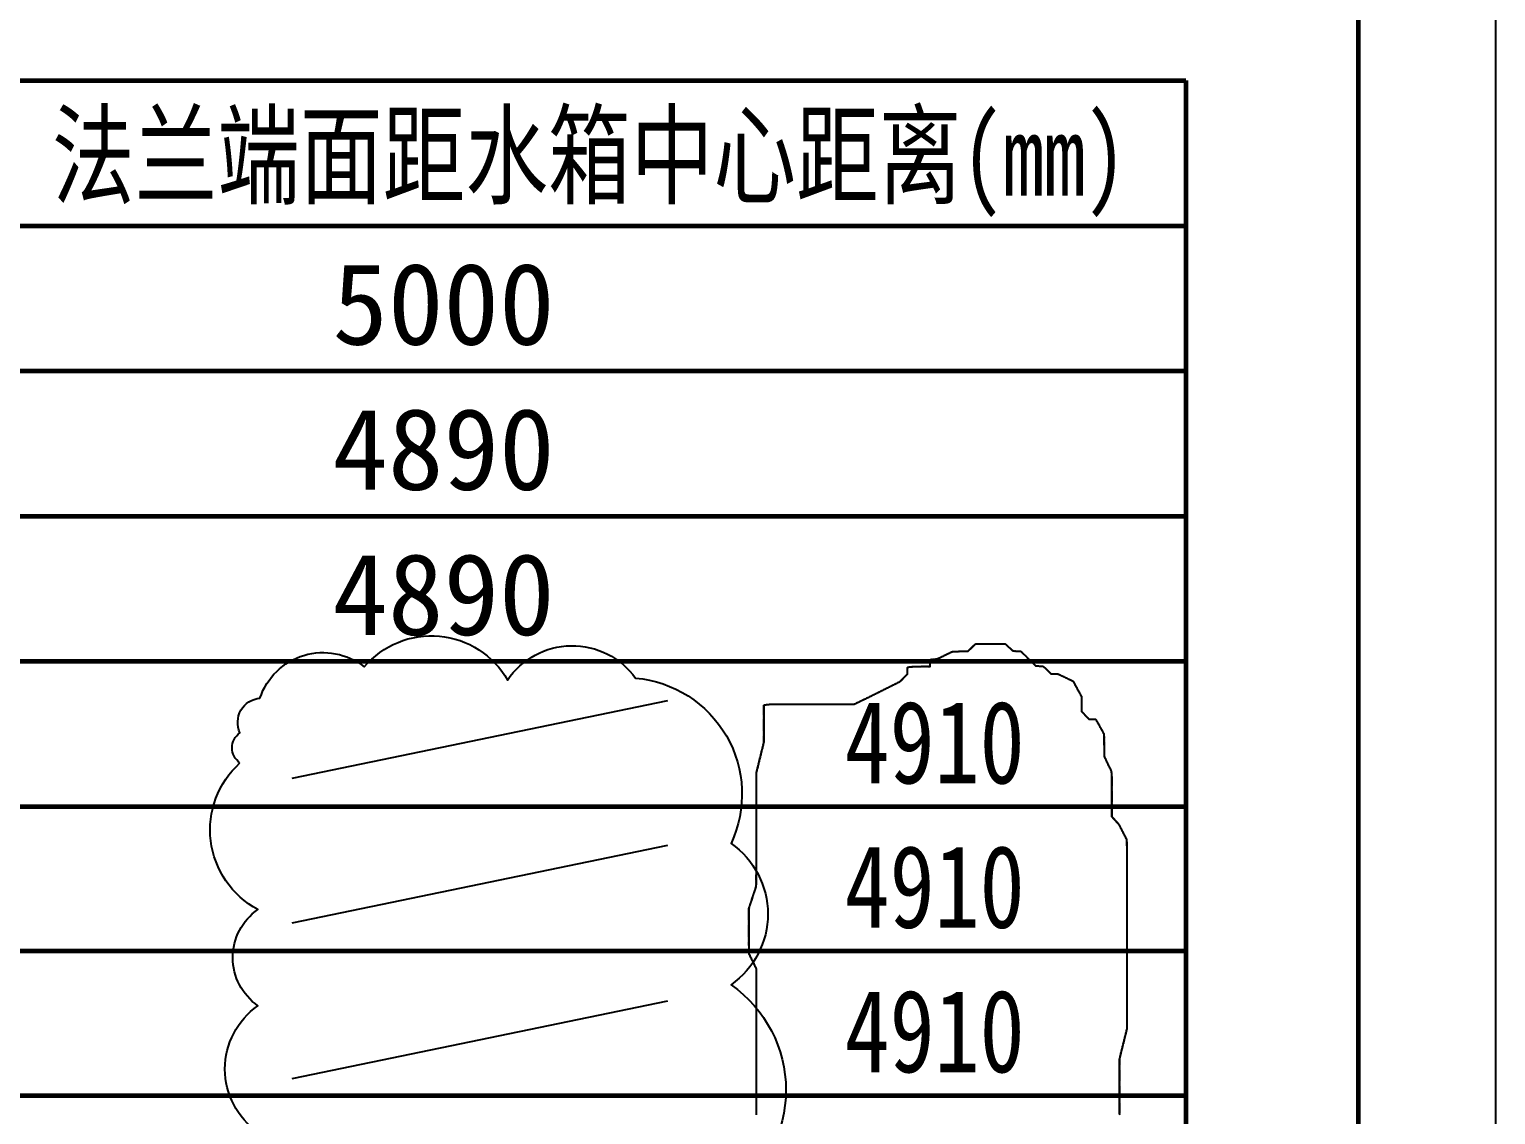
# Model space of a CAD drawing. Header units: millimetres. Extents: x 443784 to 506490, y 53487 to 97828.
# Drawn here: x 498509 to 506490, y 71198 to 77106 of the extents above; entities that cross this region are included whole.
import ezdxf
from ezdxf.enums import TextEntityAlignment as Align

# ---------------------------------------------------------------- set-up
doc = ezdxf.new("R2010")
doc.units = ezdxf.units.MM
for name, color, linetype in [('2', 3, 'Continuous'), ('wu', 7, 'Continuous'), ('图框_外框线', 7, 'Continuous'), ('尺寸标注', 7, 'Continuous'), ('轮廓线', 3, 'Continuous')]:
    doc.layers.add(name, color=color, linetype=linetype)
doc.layers.add('图框_内框线', color=5, linetype='Continuous', lineweight=60)
doc.styles.add('工程文字', font='SIMFANG.TTF', dxfattribs={"height": 22.5})
doc.styles.add('汉字', font='SIMFANG.TTF', dxfattribs={"width": 0.7})

msp = doc.modelspace()

# ---------------------------------------------------------------- linework, layer by layer
at = {"layer": '2'}
for p, q in [((499939.6, 73028.7), (501984.4, 73451.4)), ((499939.6, 72242.5), (501984.4, 72665.2)), ((499939.6, 71395.2), (501984.4, 71817.9))]:
    msp.add_line(p, q, dxfattribs=at)
at = {"layer": 'wu'}
msp.add_lwpolyline([(499655.4, 73112.6, -0.520567), (499655.4, 73276.6, -0.520567), (499764.2, 73465, -0.520567), (500332.2, 73635.3, -0.520567), (501111.6, 73563.6, -0.520567), (501808.9, 73573.9, -0.520567), (502328.2, 72674.3, -0.520567), (502328.2, 71905.2, -0.520567), (502328.2, 70758.2, -0.520567), (502179.3, 69742.3, -0.520567), (502113.7, 68677.2, -0.520567), (501884.2, 68284, -0.520567), (501277.6, 68284, -0.520567), (500457.9, 68284, -0.520567), (499982.5, 68365.9, -0.520567), (499728.5, 68619.9, -0.520567), (499560.3, 69247.4, -0.520567), (499736.6, 69873.4, -0.520567), (499753, 70463.3, -0.520567), (499753, 71102.3, -0.520567), (499753, 71790.5, -0.520567), (499753, 72314.8, -0.520567)], format="xyb", close=True, dxfattribs=at)
msp.add_lwpolyline([(502467.2, 71197.2, -0.520567), (502467.2, 71202.5, -0.520567), (502467.2, 71207.9, -0.520567), (502467.2, 71213.2, -0.520567), (502467.2, 71218.5, -0.520567), (502467.2, 71223.9, -0.520567), (502467.2, 71229.2, -0.520567), (502467.2, 71234.5, -0.520567), (502467.2, 71239.9, -0.520567), (502467.2, 71245.2, -0.520567), (502467.2, 71250.5, -0.520567), (502467.2, 71255.9, -0.520567), (502467.2, 71261.2, -0.520567), (502467.2, 71266.5, -0.520567), (502467.2, 71271.9, -0.520567), (502467.2, 71277.2, -0.520567), (502467.2, 71282.5, -0.520567), (502467.2, 71287.9, -0.520567), (502467.2, 71293.2, -0.520567), (502467.2, 71298.5, -0.520567), (502467.2, 71303.9, -0.520567), (502467.2, 71309.2, -0.520567), (502467.2, 71314.5, -0.520567), (502467.2, 71319.9, -0.520567), (502467.2, 71325.2, -0.520567), (502467.2, 71330.5, -0.520567), (502467.2, 71335.9, -0.520567), (502467.2, 71341.2, -0.520567), (502467.2, 71346.5, -0.520567), (502467.2, 71351.9, -0.520567), (502467.2, 71357.2, -0.520567), (502467.2, 71362.5, -0.520567), (502467.2, 71367.9, -0.520567), (502467.2, 71373.2, -0.520567), (502467.2, 71378.5, -0.520567), (502467.2, 71383.9, -0.520567), (502467.2, 71389.2, -0.520567), (502467.2, 71394.5, -0.520567), (502467.2, 71399.9, -0.520567), (502467.2, 71405.2, -0.520567), (502467.2, 71410.5, -0.520567), (502467.2, 71415.9, -0.520567), (502467.2, 71421.2, -0.520567), (502467.2, 71426.5, -0.520567), (502467.2, 71431.9, -0.520567), (502467.2, 71437.2, -0.520567), (502467.2, 71442.5, -0.520567), (502467.2, 71447.9, -0.520567), (502467.2, 71453.2, -0.520567), (502467.2, 71458.5, -0.520567), (502467.2, 71463.9, -0.520567), (502467.2, 71469.2, -0.520567), (502467.2, 71474.5, -0.520567), (502467.2, 71479.9, -0.520567), (502467.2, 71485.2, -0.520567), (502467.2, 71490.5, -0.520567), (502467.2, 71495.9, -0.520567), (502467.2, 71501.2, -0.520567), (502467.2, 71506.5, -0.520567), (502467.2, 71511.8, -0.520567), (502467.2, 71517.2, -0.520567), (502467.2, 71522.5, -0.520567), (502467.2, 71527.8, -0.520567), (502467.2, 71533.2, -0.520567), (502467.2, 71538.5, -0.520567), (502467.2, 71543.8, -0.520567), (502467.2, 71549.2, -0.520567), (502467.2, 71554.5, -0.520567), (502467.2, 71559.8, -0.520567), (502467.2, 71565.2, -0.520567), (502467.2, 71570.5, -0.520567), (502467.2, 71575.8, -0.520567), (502467.2, 71581.2, -0.520567), (502467.2, 71586.5, -0.520567), (502467.2, 71591.8, -0.520567), (502467.2, 71597.2, -0.520567), (502467.2, 71602.5, -0.520567), (502467.2, 71607.8, -0.520567), (502467.2, 71613.2, -0.520567), (502467.2, 71618.5, -0.520567), (502467.2, 71623.8, -0.520567), (502467.2, 71629.2, -0.520567), (502467.2, 71634.5, -0.520567), (502467.2, 71639.8, -0.520567), (502467.2, 71645.2, -0.520567), (502467.2, 71650.5, -0.520567), (502467.2, 71655.8, -0.520567), (502467.2, 71661.2, -0.520567), (502467.2, 71666.5, -0.520567), (502467.2, 71671.8, -0.520567), (502467.2, 71677.2, -0.520567), (502467.2, 71682.5, -0.520567), (502467.2, 71687.8, -0.520567), (502467.2, 71693.2, -0.520567), (502467.2, 71698.5, -0.520567), (502467.2, 71703.8, -0.520567), (502467.2, 71709.2, -0.520567), (502467.2, 71714.5, -0.520567), (502467.2, 71719.8, -0.520567), (502467.2, 71725.2, -0.520567), (502467.2, 71730.5, -0.520567), (502467.2, 71735.8, -0.520567), (502467.2, 71741.2, -0.520567), (502467.2, 71746.5, -0.520567), (502467.2, 71751.8, -0.520567), (502467.2, 71757.2, -0.520567), (502467.2, 71762.5, -0.520567), (502467.2, 71767.8, -0.520567), (502467.2, 71773.2, -0.520567), (502467.2, 71778.5, -0.520567), (502467.2, 71783.8, -0.520567), (502467.2, 71789.2, -0.520567), (502467.2, 71794.5, -0.520567), (502467.2, 71799.8, -0.520567), (502467.2, 71805.2, -0.520567), (502467.2, 71810.5, -0.520567), (502467.2, 71815.8, -0.520567), (502467.2, 71821.2, -0.520567), (502467.2, 71826.5, -0.520567), (502467.2, 71831.8, -0.520567), (502467.2, 71837.2, -0.520567), (502467.2, 71842.5, -0.520567), (502467.2, 71847.8, -0.520567), (502467.2, 71853.2, -0.520567), (502467.2, 71858.5, -0.520567), (502467.2, 71863.8, -0.520567), (502467.2, 71869.2, -0.520567), (502467.2, 71874.5, -0.520567), (502467.2, 71879.8, -0.520567), (502467.2, 71885.2, -0.520567), (502467.2, 71890.5, -0.520567), (502467.2, 71895.8, -0.520567), (502467.2, 71901.2, -0.520567), (502467.2, 71906.5, -0.520567), (502467.2, 71911.8, -0.520567), (502467.2, 71917.2, -0.520567), (502467.2, 71922.5, -0.520567), (502467.2, 71927.8, -0.520567), (502467.2, 71933.2, -0.520567), (502467.2, 71938.5, -0.520567), (502467.2, 71943.8, -0.520567), (502467.2, 71949.2, -0.520567), (502467.2, 71954.5, -0.520567), (502467.2, 71959.8, -0.520567), (502467.2, 71965.2, -0.520567), (502467.2, 71970.5, -0.520567), (502467.2, 71975.8, -0.520567), (502467.2, 71981.2, -0.520567), (502467.2, 71986.5, -0.520567), (502467.2, 71991.8, -0.520567), (502464.9, 71996.6, -0.520567), (502462.5, 72001.4, -0.520567), (502460.2, 72006.2, -0.520567), (502457.8, 72011, -0.520567), (502455.5, 72015.8, -0.520567), (502453.1, 72020.6, -0.520567), (502450.8, 72025.3, -0.520567), (502448.4, 72030.1, -0.520567), (502446.1, 72034.9, -0.520567), (502443.7, 72039.7, -0.520567), (502441.3, 72044.5, -0.520567), (502439, 72049.3, -0.520567), (502436.6, 72054.1, -0.520567), (502434.3, 72058.8, -0.520567), (502431.9, 72063.6, -0.520567), (502429.6, 72068.4, -0.520567), (502427.2, 72073.2, -0.520567), (502427.2, 72078.5, -0.520567), (502427.1, 72083.9, -0.520567), (502427.1, 72089.2, -0.520567), (502427, 72094.5, -0.520567), (502427, 72099.9, -0.520567), (502426.9, 72105.2, -0.520567), (502426.9, 72110.5, -0.520567), (502426.9, 72115.9, -0.520567), (502426.8, 72121.2, -0.520567), (502426.8, 72126.5, -0.520567), (502426.7, 72131.9, -0.520567), (502426.7, 72137.2, -0.520567), (502426.6, 72142.5, -0.520567), (502426.6, 72147.9, -0.520567), (502426.5, 72153.2, -0.520567), (502426.5, 72158.5, -0.520567), (502426.4, 72163.9, -0.520567), (502426.4, 72169.2, -0.520567), (502426.3, 72174.5, -0.520567), (502426.3, 72179.9, -0.520567), (502426.2, 72185.2, -0.520567), (502426.2, 72190.5, -0.520567), (502426.2, 72195.9, -0.520567), (502426.2, 72201.2, -0.520567), (502426.1, 72206.5, -0.520567), (502426.1, 72211.9, -0.520567), (502426.1, 72217.2, -0.520567), (502426.1, 72222.5, -0.520567), (502426.1, 72227.9, -0.520567), (502426.1, 72233.2, -0.520567), (502426.1, 72238.5, -0.520567), (502426.1, 72243.9, -0.520567), (502426.1, 72249.2, -0.520567), (502426.1, 72254.5, -0.520567), (502426.1, 72259.9, -0.520567), (502426.1, 72265.2, -0.520567), (502426.1, 72270.5, -0.520567), (502426.1, 72275.9, -0.520567), (502426.1, 72281.2, -0.520567), (502426.1, 72286.5, -0.520567), (502426.1, 72291.8, -0.520567), (502426.1, 72297.2, -0.520567), (502426.1, 72302.5, -0.520567), (502426.1, 72307.8, -0.520567), (502426.1, 72313.2, -0.520567), (502426.1, 72318.5, -0.520567), (502427.8, 72323.6, -0.520567), (502429.4, 72328.7, -0.520567), (502431.1, 72333.7, -0.520567), (502432.7, 72338.8, -0.520567), (502434.4, 72343.9, -0.520567), (502436, 72349, -0.520567), (502437.6, 72354, -0.520567), (502439.3, 72359.1, -0.520567), (502440.9, 72364.2, -0.520567), (502442.6, 72369.2, -0.520567), (502444.2, 72374.3, -0.520567), (502445.9, 72379.4, -0.520567), (502447.5, 72384.5, -0.520567), (502449.2, 72389.5, -0.520567), (502450.8, 72394.6, -0.520567), (502452.5, 72399.7, -0.520567), (502454.1, 72404.8, -0.520567), (502455.8, 72409.8, -0.520567), (502457.4, 72414.9, -0.520567), (502459, 72420, -0.520567), (502460.7, 72425, -0.520567), (502462.3, 72430.1, -0.520567), (502464, 72435.2, -0.520567), (502465.6, 72440.3, -0.520567), (502465.7, 72445.6, -0.520567), (502465.8, 72450.9, -0.520567), (502465.9, 72456.3, -0.520567), (502466, 72461.6, -0.520567), (502466.1, 72466.9, -0.520567), (502466.2, 72472.3, -0.520567), (502466.3, 72477.6, -0.520567), (502466.4, 72482.9, -0.520567), (502466.5, 72488.3, -0.520567), (502466.6, 72493.6, -0.520567), (502466.7, 72498.9, -0.520567), (502466.8, 72504.3, -0.520567), (502466.9, 72509.6, -0.520567), (502467, 72514.9, -0.520567), (502467.1, 72520.3, -0.520567), (502467.2, 72525.6, -0.520567), (502467.2, 72530.9, -0.520567), (502467.2, 72536.2, -0.520567), (502467.2, 72541.6, -0.520567), (502467.2, 72546.9, -0.520567), (502467.2, 72552.2, -0.520567), (502467.2, 72557.6, -0.520567), (502467.2, 72562.9, -0.520567), (502467.2, 72568.2, -0.520567), (502467.2, 72573.6, -0.520567), (502467.2, 72578.9, -0.520567), (502467.2, 72584.2, -0.520567), (502467.2, 72589.6, -0.520567), (502467.2, 72594.9, -0.520567), (502467.2, 72600.2, -0.520567), (502467.2, 72605.6, -0.520567), (502467.2, 72610.9, -0.520567), (502467.2, 72616.2, -0.520567), (502467.2, 72621.6, -0.520567), (502467.2, 72626.9, -0.520567), (502467.2, 72632.2, -0.520567), (502467.2, 72637.6, -0.520567), (502467.2, 72642.9, -0.520567), (502467.2, 72648.2, -0.520567), (502467.2, 72653.6, -0.520567), (502467.2, 72658.9, -0.520567), (502467.2, 72664.2, -0.520567), (502467.2, 72669.6, -0.520567), (502467.2, 72674.9, -0.520567), (502467.2, 72680.2, -0.520567), (502467.2, 72685.6, -0.520567), (502467.2, 72690.9, -0.520567), (502467.2, 72696.2, -0.520567), (502467.2, 72701.6, -0.520567), (502467.2, 72706.9, -0.520567), (502467.2, 72712.2, -0.520567), (502467.2, 72717.6, -0.520567), (502467.2, 72722.9, -0.520567), (502467.2, 72728.2, -0.520567), (502467.2, 72733.6, -0.520567), (502467.2, 72738.9, -0.520567), (502467.2, 72744.2, -0.520567), (502467.2, 72749.6, -0.520567), (502467.2, 72754.9, -0.520567), (502467.2, 72760.2, -0.520567), (502467.2, 72765.6, -0.520567), (502467.2, 72770.9, -0.520567), (502467.2, 72776.2, -0.520567), (502467.2, 72781.6, -0.520567), (502467.2, 72786.9, -0.520567), (502467.2, 72792.2, -0.520567), (502467.2, 72797.6, -0.520567), (502467.2, 72802.9, -0.520567), (502467.2, 72808.2, -0.520567), (502467.2, 72813.6, -0.520567), (502467.2, 72818.9, -0.520567), (502467.2, 72824.2, -0.520567), (502467.2, 72829.6, -0.520567), (502467.2, 72834.9, -0.520567), (502467.2, 72840.2, -0.520567), (502467.2, 72845.6, -0.520567), (502467.2, 72850.9, -0.520567), (502467.2, 72856.2, -0.520567), (502467.2, 72861.6, -0.520567), (502467.2, 72866.9, -0.520567), (502467.2, 72872.2, -0.520567), (502467.2, 72877.6, -0.520567), (502467.2, 72882.9, -0.520567), (502467.2, 72888.2, -0.520567), (502467.2, 72893.6, -0.520567), (502467.2, 72898.9, -0.520567), (502467.2, 72904.2, -0.520567), (502467.2, 72909.6, -0.520567), (502467.2, 72914.9, -0.520567), (502467.2, 72920.2, -0.520567), (502467.2, 72925.6, -0.520567), (502467.2, 72930.9, -0.520567), (502467.2, 72936.2, -0.520567), (502467.2, 72941.6, -0.520567), (502467.2, 72946.9, -0.520567), (502467.2, 72952.2, -0.520567), (502467.2, 72957.6, -0.520567), (502467.2, 72962.9, -0.520567), (502467.2, 72968.2, -0.520567), (502467.2, 72973.6, -0.520567), (502467.2, 72978.9, -0.520567), (502467.2, 72984.2, -0.520567), (502467.2, 72989.6, -0.520567), (502467.2, 72994.9, -0.520567), (502467.2, 73000.2, -0.520567), (502467.2, 73005.6, -0.520567), (502467.2, 73010.9, -0.520567), (502467.2, 73016.2, -0.520567), (502467.2, 73021.6, -0.520567), (502467.2, 73026.9, -0.520567), (502467.2, 73032.2, -0.520567), (502467.2, 73037.6, -0.520567), (502467.2, 73042.9, -0.520567), (502467.2, 73048.2, -0.520567), (502467.2, 73053.6, -0.520567), (502467.2, 73058.9, -0.520567), (502468.5, 73064.1, -0.520567), (502469.8, 73069.3, -0.520567), (502471.1, 73074.4, -0.520567), (502472.3, 73079.6, -0.520567), (502473.6, 73084.8, -0.520567), (502474.9, 73090, -0.520567), (502476.2, 73095.2, -0.520567), (502477.4, 73100.3, -0.520567), (502478.7, 73105.5, -0.520567), (502480, 73110.7, -0.520567), (502481.3, 73115.9, -0.520567), (502482.5, 73121, -0.520567), (502483.8, 73126.2, -0.520567), (502485.1, 73131.4, -0.520567), (502486.4, 73136.6, -0.520567), (502487.6, 73141.8, -0.520567), (502488.9, 73146.9, -0.520567), (502490.2, 73152.1, -0.520567), (502491.5, 73157.3, -0.520567), (502492.7, 73162.5, -0.520567), (502494, 73167.7, -0.520567), (502495.3, 73172.8, -0.520567), (502496.5, 73178, -0.520567), (502497.8, 73183.2, -0.520567), (502499.1, 73188.4, -0.520567), (502500.4, 73193.5, -0.520567), (502501.6, 73198.7, -0.520567), (502502.9, 73203.9, -0.520567), (502504.2, 73209.1, -0.520567), (502505.5, 73214.3, -0.520567), (502506.7, 73219.4, -0.520567), (502508, 73224.6, -0.520567), (502508.1, 73230, -0.520567), (502508.1, 73235.3, -0.520567), (502508.1, 73240.6, -0.520567), (502508.2, 73246, -0.520567), (502508.2, 73251.3, -0.520567), (502508.3, 73256.6, -0.520567), (502508.3, 73262, -0.520567), (502508.3, 73267.3, -0.520567), (502508.3, 73272.6, -0.520567), (502508.3, 73278, -0.520567), (502508.3, 73283.3, -0.520567), (502508.3, 73288.6, -0.520567), (502508.3, 73294, -0.520567), (502508.3, 73299.3, -0.520567), (502508.3, 73304.6, -0.520567), (502508.3, 73310, -0.520567), (502508.3, 73315.3, -0.520567), (502508.3, 73320.6, -0.520567), (502508.3, 73326, -0.520567), (502508.3, 73331.3, -0.520567), (502508.3, 73336.6, -0.520567), (502508.3, 73342, -0.520567), (502508.3, 73347.3, -0.520567), (502508.3, 73352.6, -0.520567), (502508.3, 73357.9, -0.520567), (502508.3, 73363.3, -0.520567), (502508.3, 73368.6, -0.520567), (502508.3, 73373.9, -0.520567), (502508.3, 73379.3, -0.520567), (502508.3, 73384.6, -0.520567), (502508.3, 73389.9, -0.520567), (502508.3, 73395.3, -0.520567), (502508.3, 73400.6, -0.520567), (502508.3, 73405.9, -0.520567), (502508.3, 73411.3, -0.520567), (502508.3, 73416.6, -0.520567), (502508.3, 73421.9, -0.520567), (502508.3, 73427.3, -0.520567), (502513.7, 73427.8, -0.520567), (502519, 73428.4, -0.520567), (502524.3, 73428.9, -0.520567), (502529.6, 73429.4, -0.520567), (502534.9, 73430, -0.520567), (502540.2, 73430.5, -0.520567), (502545.5, 73431, -0.520567), (502550.8, 73431.1, -0.520567), (502556.2, 73431.1, -0.520567), (502561.5, 73431.2, -0.520567), (502566.8, 73431.2, -0.520567), (502572.2, 73431.3, -0.520567), (502577.5, 73431.3, -0.520567), (502582.8, 73431.4, -0.520567), (502588.2, 73431.4, -0.520567), (502593.5, 73431.4, -0.520567), (502598.8, 73431.4, -0.520567), (502604.2, 73431.4, -0.520567), (502609.5, 73431.4, -0.520567), (502614.8, 73431.4, -0.520567), (502620.2, 73431.4, -0.520567), (502625.5, 73431.4, -0.520567), (502630.8, 73431.4, -0.520567), (502636.2, 73431.4, -0.520567), (502641.5, 73431.4, -0.520567), (502646.8, 73431.4, -0.520567), (502652.2, 73431.4, -0.520567), (502657.5, 73431.4, -0.520567), (502662.8, 73431.4, -0.520567), (502668.2, 73431.4, -0.520567), (502673.5, 73431.4, -0.520567), (502678.8, 73431.4, -0.520567), (502684.2, 73431.4, -0.520567), (502689.5, 73431.4, -0.520567), (502694.8, 73431.4, -0.520567), (502700.2, 73431.4, -0.520567), (502705.5, 73431.4, -0.520567), (502710.8, 73431.4, -0.520567), (502716.2, 73431.4, -0.520567), (502721.5, 73431.4, -0.520567), (502726.8, 73431.4, -0.520567), (502732.2, 73431.4, -0.520567), (502737.5, 73431.4, -0.520567), (502742.8, 73431.4, -0.520567), (502748.2, 73431.4, -0.520567), (502753.5, 73431.4, -0.520567), (502758.8, 73431.4, -0.520567), (502764.2, 73431.4, -0.520567), (502769.5, 73431.4, -0.520567), (502774.8, 73431.4, -0.520567), (502780.2, 73431.4, -0.520567), (502785.5, 73431.4, -0.520567), (502790.8, 73431.4, -0.520567), (502796.2, 73431.4, -0.520567), (502801.5, 73431.4, -0.520567), (502806.8, 73431.4, -0.520567), (502812.2, 73431.4, -0.520567), (502817.5, 73431.4, -0.520567), (502822.8, 73431.4, -0.520567), (502828.2, 73431.4, -0.520567), (502833.5, 73431.4, -0.520567), (502838.8, 73431.4, -0.520567), (502844.2, 73431.4, -0.520567), (502849.5, 73431.4, -0.520567), (502854.8, 73431.4, -0.520567), (502860.2, 73431.4, -0.520567), (502865.5, 73431.4, -0.520567), (502870.8, 73431.4, -0.520567), (502876.2, 73431.4, -0.520567), (502881.5, 73431.4, -0.520567), (502886.8, 73431.4, -0.520567), (502892.2, 73431.4, -0.520567), (502897.5, 73431.4, -0.520567), (502902.8, 73431.4, -0.520567), (502908.2, 73431.4, -0.520567), (502913.5, 73431.4, -0.520567), (502918.8, 73431.4, -0.520567), (502924.2, 73431.4, -0.520567), (502929.5, 73431.4, -0.520567), (502934.8, 73431.4, -0.520567), (502940.2, 73431.4, -0.520567), (502945.5, 73431.4, -0.520567), (502950.8, 73431.4, -0.520567), (502956.2, 73431.4, -0.520567), (502961.5, 73431.4, -0.520567), (502966.8, 73431.4, -0.520567), (502972.1, 73431.4, -0.520567), (502977.5, 73431.4, -0.520567), (502982.8, 73431.4, -0.520567), (502988.1, 73431.4, -0.520567), (502993.5, 73431.4, -0.520567), (502998.8, 73431.4, -0.520567), (503003.6, 73433.7, -0.520567), (503008.4, 73436.1, -0.520567), (503013.2, 73438.4, -0.520567), (503018, 73440.7, -0.520567), (503022.8, 73443, -0.520567), (503027.6, 73445.3, -0.520567), (503032.4, 73447.7, -0.520567), (503037.2, 73450, -0.520567), (503042, 73452.3, -0.520567), (503046.8, 73454.6, -0.520567), (503051.6, 73456.9, -0.520567), (503056.4, 73459.3, -0.520567), (503061.3, 73461.6, -0.520567), (503066.1, 73463.9, -0.520567), (503070.9, 73466.2, -0.520567), (503075.7, 73468.5, -0.520567), (503080.5, 73470.8, -0.520567), (503085.2, 73473.2, -0.520567), (503090, 73475.6, -0.520567), (503094.8, 73478, -0.520567), (503099.5, 73480.4, -0.520567), (503104.3, 73482.8, -0.520567), (503109.1, 73485.1, -0.520567), (503113.9, 73487.5, -0.520567), (503118.6, 73489.9, -0.520567), (503123.4, 73492.3, -0.520567), (503128.2, 73494.7, -0.520567), (503133, 73497, -0.520567), (503137.7, 73499.4, -0.520567), (503142.5, 73501.8, -0.520567), (503147.3, 73504.2, -0.520567), (503152, 73506.6, -0.520567), (503156.8, 73509, -0.520567), (503161.6, 73511.3, -0.520567), (503166.4, 73513.7, -0.520567), (503171.1, 73516.1, -0.520567), (503175.9, 73518.5, -0.520567), (503180.7, 73520.9, -0.520567), (503185.4, 73523.3, -0.520567), (503190.2, 73525.6, -0.520567), (503195, 73528, -0.520567), (503199.8, 73530.4, -0.520567), (503204.5, 73532.8, -0.520567), (503209.3, 73535.2, -0.520567), (503214.1, 73537.6, -0.520567), (503218.8, 73539.9, -0.520567), (503223.6, 73542.3, -0.520567), (503228.4, 73544.7, -0.520567), (503233.1, 73547.1, -0.520567), (503237.9, 73549.5, -0.520567), (503242.7, 73551.9, -0.520567), (503247.5, 73554.2, -0.520567), (503251.3, 73558, -0.520567), (503255, 73561.7, -0.520567), (503258.8, 73565.5, -0.520567), (503262.6, 73569.2, -0.520567), (503266.4, 73573, -0.520567), (503270.2, 73576.7, -0.520567), (503274, 73580.5, -0.520567), (503277.8, 73584.2, -0.520567), (503281.6, 73588, -0.520567), (503285.4, 73591.7, -0.520567), (503289.2, 73595.5, -0.520567), (503289.2, 73600.8, -0.520567), (503289.3, 73606.2, -0.520567), (503289.3, 73611.5, -0.520567), (503289.3, 73616.8, -0.520567), (503289.4, 73622.2, -0.520567), (503289.4, 73627.5, -0.520567), (503289.5, 73632.8, -0.520567), (503294.8, 73633.3, -0.520567), (503300.1, 73633.9, -0.520567), (503305.4, 73634.4, -0.520567), (503310.7, 73634.9, -0.520567), (503316, 73635.4, -0.520567), (503321.3, 73636, -0.520567), (503326.6, 73636.5, -0.520567), (503331.9, 73636.5, -0.520567), (503337.3, 73636.6, -0.520567), (503342.6, 73636.6, -0.520567), (503347.9, 73636.7, -0.520567), (503353.3, 73636.7, -0.520567), (503358.6, 73636.8, -0.520567), (503363.9, 73636.8, -0.520567), (503369.3, 73636.9, -0.520567), (503374.6, 73636.9, -0.520567), (503379.9, 73636.9, -0.520567), (503385.3, 73636.9, -0.520567), (503390.6, 73636.9, -0.520567), (503395.9, 73636.9, -0.520567), (503401.3, 73636.9, -0.520567), (503406.6, 73636.9, -0.520567), (503411.9, 73636.9, -0.520567), (503412, 73642.2, -0.520567), (503412.2, 73647.5, -0.520567), (503412.3, 73652.9, -0.520567), (503412.4, 73658.2, -0.520567), (503412.5, 73663.5, -0.520567), (503412.6, 73668.9, -0.520567), (503412.7, 73674.2, -0.520567), (503418, 73674.7, -0.520567), (503423.4, 73675.2, -0.520567), (503428.7, 73675.7, -0.520567), (503434, 73676.1, -0.520567), (503439.3, 73676.6, -0.520567), (503444.6, 73677.1, -0.520567), (503449.9, 73677.6, -0.520567), (503454.7, 73679.9, -0.520567), (503459.5, 73682.2, -0.520567), (503464.3, 73684.5, -0.520567), (503469.1, 73686.8, -0.520567), (503473.9, 73689.2, -0.520567), (503478.8, 73691.5, -0.520567), (503483.6, 73693.8, -0.520567), (503488.4, 73696.1, -0.520567), (503493.2, 73698.4, -0.520567), (503498, 73700.7, -0.520567), (503502.8, 73703, -0.520567), (503507.6, 73705.3, -0.520567), (503512.4, 73707.6, -0.520567), (503517.2, 73710, -0.520567), (503522, 73712.3, -0.520567), (503526.8, 73714.6, -0.520567), (503531.6, 73716.9, -0.520567), (503537, 73717.1, -0.520567), (503542.3, 73717.4, -0.520567), (503547.6, 73717.6, -0.520567), (503552.9, 73717.9, -0.520567), (503558.3, 73718.2, -0.520567), (503563.6, 73718.4, -0.520567), (503568.9, 73718.7, -0.520567), (503574.2, 73718.9, -0.520567), (503579.6, 73718.9, -0.520567), (503584.9, 73719, -0.520567), (503590.2, 73719, -0.520567), (503595.6, 73719, -0.520567), (503600.9, 73719, -0.520567), (503606.2, 73719, -0.520567), (503611.6, 73719, -0.520567), (503616.9, 73719.1, -0.520567), (503620.7, 73722.8, -0.520567), (503624.6, 73726.5, -0.520567), (503628.4, 73730.2, -0.520567), (503632.3, 73733.9, -0.520567), (503636.1, 73737.6, -0.520567), (503639.9, 73741.3, -0.520567), (503643.8, 73745, -0.520567), (503647.6, 73748.7, -0.520567), (503651.4, 73752.4, -0.520567), (503655.3, 73756.1, -0.520567), (503659.1, 73759.8, -0.520567), (503664.5, 73759.8, -0.520567), (503669.8, 73759.9, -0.520567), (503675.1, 73759.9, -0.520567), (503680.5, 73760, -0.520567), (503685.8, 73760, -0.520567), (503691.1, 73760.1, -0.520567), (503696.5, 73760.1, -0.520567), (503701.8, 73760.1, -0.520567), (503707.1, 73760.1, -0.520567), (503712.5, 73760.1, -0.520567), (503717.8, 73760.1, -0.520567), (503723.1, 73760.1, -0.520567), (503728.5, 73760.1, -0.520567), (503733.8, 73760.1, -0.520567), (503739.1, 73760.2, -0.520567), (503744.5, 73760.2, -0.520567), (503749.8, 73760.2, -0.520567), (503755.1, 73760.2, -0.520567), (503760.5, 73760.2, -0.520567), (503765.8, 73760.2, -0.520567), (503771.1, 73760.2, -0.520567), (503776.5, 73760.2, -0.520567), (503781.8, 73760.2, -0.520567), (503787.1, 73760.2, -0.520567), (503792.5, 73760.2, -0.520567), (503797.8, 73760.2, -0.520567), (503803.1, 73760.2, -0.520567), (503808.5, 73760.2, -0.520567), (503813.8, 73760.2, -0.520567), (503819.1, 73760.2, -0.520567), (503823.1, 73756.6, -0.520567), (503827.1, 73753, -0.520567), (503831, 73749.5, -0.520567), (503835, 73745.9, -0.520567), (503839, 73742.4, -0.520567), (503843, 73738.8, -0.520567), (503846.9, 73735.3, -0.520567), (503850.9, 73731.7, -0.520567), (503854.9, 73728.2, -0.520567), (503858.9, 73724.6, -0.520567), (503862.8, 73721, -0.520567), (503868.2, 73720.8, -0.520567), (503873.5, 73720.6, -0.520567), (503878.8, 73720.3, -0.520567), (503884.2, 73720.1, -0.520567), (503889.5, 73719.8, -0.520567), (503894.8, 73719.6, -0.520567), (503900.1, 73719.3, -0.520567), (503905.5, 73719.1, -0.520567), (503909.2, 73715.3, -0.520567), (503913, 73711.6, -0.520567), (503916.8, 73707.8, -0.520567), (503920.6, 73704.1, -0.520567), (503924.4, 73700.3, -0.520567), (503928.2, 73696.6, -0.520567), (503932, 73692.8, -0.520567), (503935.8, 73689.1, -0.520567), (503939.5, 73685.3, -0.520567), (503943.3, 73681.5, -0.520567), (503947.1, 73677.8, -0.520567), (503950.9, 73674, -0.520567), (503954.7, 73670.3, -0.520567), (503958.5, 73666.5, -0.520567), (503962.3, 73662.8, -0.520567), (503966.1, 73659, -0.520567), (503969.8, 73655.3, -0.520567), (503973.6, 73651.5, -0.520567), (503977.4, 73647.8, -0.520567), (503981.2, 73644, -0.520567), (503985, 73640.2, -0.520567), (503990.3, 73639.8, -0.520567), (503995.6, 73639.4, -0.520567), (504001, 73639, -0.520567), (504006.3, 73638.6, -0.520567), (504011.6, 73638.2, -0.520567), (504016.9, 73637.8, -0.520567), (504022.2, 73637.4, -0.520567), (504027.5, 73637, -0.520567), (504031.4, 73633.3, -0.520567), (504035.2, 73629.7, -0.520567), (504039.1, 73626, -0.520567), (504043, 73622.3, -0.520567), (504046.8, 73618.6, -0.520567), (504050.7, 73614.9, -0.520567), (504054.5, 73611.2, -0.520567), (504058.4, 73607.5, -0.520567), (504062.2, 73603.8, -0.520567), (504066.1, 73600.1, -0.520567), (504069.9, 73596.5, -0.520567), (504075.2, 73596.4, -0.520567), (504080.6, 73596.3, -0.520567), (504085.9, 73596.2, -0.520567), (504091.2, 73596.1, -0.520567), (504096.6, 73596, -0.520567), (504101.9, 73595.9, -0.520567), (504107.2, 73595.9, -0.520567), (504112.1, 73593.6, -0.520567), (504116.9, 73591.3, -0.520567), (504121.7, 73589, -0.520567), (504126.5, 73586.7, -0.520567), (504131.3, 73584.4, -0.520567), (504136.2, 73582.1, -0.520567), (504141, 73579.9, -0.520567), (504145.8, 73577.6, -0.520567), (504150.6, 73575.3, -0.520567), (504155.4, 73573, -0.520567), (504160.2, 73570.7, -0.520567), (504165.1, 73568.4, -0.520567), (504169.9, 73566.1, -0.520567), (504174.7, 73563.8, -0.520567), (504179.5, 73561.6, -0.520567), (504184.3, 73559.3, -0.520567), (504189.1, 73557, -0.520567), (504191.7, 73552.3, -0.520567), (504194.2, 73547.6, -0.520567), (504196.8, 73542.9, -0.520567), (504199.3, 73538.2, -0.520567), (504201.9, 73533.6, -0.520567), (504204.4, 73528.9, -0.520567), (504207, 73524.2, -0.520567), (504209.5, 73519.5, -0.520567), (504212.1, 73514.8, -0.520567), (504214.6, 73510.1, -0.520567), (504217.2, 73505.4, -0.520567), (504219.7, 73500.8, -0.520567), (504222.3, 73496.1, -0.520567), (504224.8, 73491.4, -0.520567), (504227.4, 73486.7, -0.520567), (504229.9, 73482, -0.520567), (504232.4, 73477.3, -0.520567), (504235, 73472.6, -0.520567), (504235, 73467.3, -0.520567), (504235, 73462, -0.520567), (504235, 73456.6, -0.520567), (504235, 73451.3, -0.520567), (504235, 73446, -0.520567), (504235, 73440.6, -0.520567), (504235, 73435.3, -0.520567), (504235, 73430, -0.520567), (504235, 73424.6, -0.520567), (504235, 73419.3, -0.520567), (504235, 73414, -0.520567), (504235, 73408.6, -0.520567), (504235.1, 73403.3, -0.520567), (504235.1, 73398, -0.520567), (504235.1, 73392.6, -0.520567), (504238.7, 73388.8, -0.520567), (504242.4, 73384.9, -0.520567), (504246.1, 73381, -0.520567), (504249.7, 73377.2, -0.520567), (504253.4, 73373.3, -0.520567), (504257.1, 73369.4, -0.520567), (504260.7, 73365.5, -0.520567), (504264.4, 73361.7, -0.520567), (504268.1, 73357.8, -0.520567), (504271.7, 73353.9, -0.520567), (504275.4, 73350.1, -0.520567), (504280.7, 73349.9, -0.520567), (504286.1, 73349.8, -0.520567), (504291.4, 73349.7, -0.520567), (504296.7, 73349.6, -0.520567), (504302.1, 73349.5, -0.520567), (504307.4, 73349.4, -0.520567), (504312.7, 73349.3, -0.520567), (504315.3, 73344.7, -0.520567), (504317.9, 73340, -0.520567), (504320.5, 73335.3, -0.520567), (504323.1, 73330.7, -0.520567), (504325.7, 73326, -0.520567), (504328.3, 73321.4, -0.520567), (504330.9, 73316.7, -0.520567), (504333.4, 73312, -0.520567), (504336, 73307.4, -0.520567), (504338.6, 73302.7, -0.520567), (504341.2, 73298, -0.520567), (504343.8, 73293.4, -0.520567), (504346.4, 73288.7, -0.520567), (504349, 73284, -0.520567), (504351.6, 73279.4, -0.520567), (504354.1, 73274.7, -0.520567), (504356.7, 73270.1, -0.520567), (504356.8, 73264.7, -0.520567), (504356.9, 73259.4, -0.520567), (504357, 73254.1, -0.520567), (504357.2, 73248.7, -0.520567), (504357.3, 73243.4, -0.520567), (504357.4, 73238.1, -0.520567), (504357.5, 73232.7, -0.520567), (504357.6, 73227.4, -0.520567), (504357.7, 73222.1, -0.520567), (504357.8, 73216.7, -0.520567), (504357.9, 73211.4, -0.520567), (504358, 73206.1, -0.520567), (504358.1, 73200.7, -0.520567), (504358.2, 73195.4, -0.520567), (504358.3, 73190.1, -0.520567), (504358.3, 73184.7, -0.520567), (504358.3, 73179.4, -0.520567), (504358.3, 73174.1, -0.520567), (504358.3, 73168.7, -0.520567), (504358.4, 73163.4, -0.520567), (504358.4, 73158.1, -0.520567), (504358.4, 73152.7, -0.520567), (504358.4, 73147.4, -0.520567), (504360.7, 73142.6, -0.520567), (504363, 73137.8, -0.520567), (504365.3, 73133, -0.520567), (504367.6, 73128.2, -0.520567), (504369.9, 73123.4, -0.520567), (504372.2, 73118.6, -0.520567), (504374.5, 73113.7, -0.520567), (504376.8, 73108.9, -0.520567), (504379.1, 73104.1, -0.520567), (504381.4, 73099.3, -0.520567), (504383.7, 73094.5, -0.520567), (504386, 73089.7, -0.520567), (504388.4, 73084.9, -0.520567), (504390.7, 73080.1, -0.520567), (504393, 73075.3, -0.520567), (504395.3, 73070.5, -0.520567), (504397.6, 73065.7, -0.520567), (504397.8, 73060.3, -0.520567), (504398, 73055, -0.520567), (504398.3, 73049.7, -0.520567), (504398.5, 73044.3, -0.520567), (504398.7, 73039, -0.520567), (504398.9, 73033.7, -0.520567), (504399.2, 73028.4, -0.520567), (504399.4, 73023, -0.520567), (504399.4, 73017.7, -0.520567), (504399.4, 73012.4, -0.520567), (504399.4, 73007, -0.520567), (504399.4, 73001.7, -0.520567), (504399.4, 72996.4, -0.520567), (504399.4, 72991, -0.520567), (504399.5, 72985.7, -0.520567), (504399.5, 72980.4, -0.520567), (504399.5, 72975, -0.520567), (504399.5, 72969.7, -0.520567), (504399.5, 72964.4, -0.520567), (504399.5, 72959, -0.520567), (504399.5, 72953.7, -0.520567), (504399.5, 72948.4, -0.520567), (504399.5, 72943, -0.520567), (504399.5, 72937.7, -0.520567), (504399.5, 72932.4, -0.520567), (504399.5, 72927, -0.520567), (504399.5, 72921.7, -0.520567), (504399.5, 72916.4, -0.520567), (504399.5, 72911, -0.520567), (504399.5, 72905.7, -0.520567), (504399.5, 72900.4, -0.520567), (504399.5, 72895, -0.520567), (504399.5, 72889.7, -0.520567), (504399.5, 72884.4, -0.520567), (504399.5, 72879, -0.520567), (504399.5, 72873.7, -0.520567), (504399.5, 72868.4, -0.520567), (504399.5, 72863, -0.520567), (504399.5, 72857.7, -0.520567), (504399.5, 72852.4, -0.520567), (504399.5, 72847, -0.520567), (504399.5, 72841.7, -0.520567), (504399.5, 72836.4, -0.520567), (504399.5, 72831, -0.520567), (504399.5, 72825.7, -0.520567), (504399.5, 72820.4, -0.520567), (504403, 72816.4, -0.520567), (504406.6, 72812.4, -0.520567), (504410.1, 72808.4, -0.520567), (504413.7, 72804.4, -0.520567), (504417.2, 72800.4, -0.520567), (504420.7, 72796.4, -0.520567), (504424.3, 72792.4, -0.520567), (504427.8, 72788.4, -0.520567), (504431.3, 72784.4, -0.520567), (504434.9, 72780.4, -0.520567), (504438.4, 72776.5, -0.520567), (504440.8, 72771.7, -0.520567), (504443.3, 72767, -0.520567), (504445.7, 72762.2, -0.520567), (504448.1, 72757.5, -0.520567), (504450.6, 72752.7, -0.520567), (504453, 72748, -0.520567), (504455.4, 72743.2, -0.520567), (504457.9, 72738.5, -0.520567), (504460.3, 72733.7, -0.520567), (504462.7, 72729, -0.520567), (504465.1, 72724.2, -0.520567), (504467.6, 72719.5, -0.520567), (504470, 72714.7, -0.520567), (504472.4, 72710, -0.520567), (504474.9, 72705.2, -0.520567), (504477.3, 72700.5, -0.520567), (504479.7, 72695.7, -0.520567), (504480, 72690.4, -0.520567), (504480.2, 72685.1, -0.520567), (504480.4, 72679.8, -0.520567), (504480.7, 72674.4, -0.520567), (504480.9, 72669.1, -0.520567), (504481.1, 72663.8, -0.520567), (504481.4, 72658.4, -0.520567), (504481.6, 72653.1, -0.520567), (504481.6, 72647.8, -0.520567), (504481.6, 72642.5, -0.520567), (504481.6, 72637.1, -0.520567), (504481.7, 72631.8, -0.520567), (504481.7, 72626.5, -0.520567), (504481.7, 72621.1, -0.520567), (504481.7, 72615.8, -0.520567), (504481.7, 72610.5, -0.520567), (504481.7, 72605.1, -0.520567), (504481.7, 72599.8, -0.520567), (504481.7, 72594.5, -0.520567), (504481.7, 72589.1, -0.520567), (504481.7, 72583.8, -0.520567), (504481.7, 72578.5, -0.520567), (504481.7, 72573.1, -0.520567), (504481.7, 72567.8, -0.520567), (504481.7, 72562.5, -0.520567), (504481.7, 72557.1, -0.520567), (504481.7, 72551.8, -0.520567), (504481.7, 72546.5, -0.520567), (504481.7, 72541.1, -0.520567), (504481.7, 72535.8, -0.520567), (504481.7, 72530.5, -0.520567), (504481.7, 72525.1, -0.520567), (504481.7, 72519.8, -0.520567), (504481.7, 72514.5, -0.520567), (504481.7, 72509.1, -0.520567), (504481.7, 72503.8, -0.520567), (504481.7, 72498.5, -0.520567), (504481.7, 72493.1, -0.520567), (504481.7, 72487.8, -0.520567), (504481.7, 72482.5, -0.520567), (504481.7, 72477.1, -0.520567), (504481.7, 72471.8, -0.520567), (504481.7, 72466.5, -0.520567), (504481.7, 72461.1, -0.520567), (504481.7, 72455.8, -0.520567), (504481.7, 72450.5, -0.520567), (504481.7, 72445.1, -0.520567), (504481.7, 72439.8, -0.520567), (504481.7, 72434.5, -0.520567), (504481.7, 72429.1, -0.520567), (504481.7, 72423.8, -0.520567), (504481.7, 72418.5, -0.520567), (504481.7, 72413.1, -0.520567), (504481.7, 72407.8, -0.520567), (504481.7, 72402.5, -0.520567), (504481.7, 72397.1, -0.520567), (504481.7, 72391.8, -0.520567), (504481.7, 72386.5, -0.520567), (504481.7, 72381.1, -0.520567), (504481.7, 72375.8, -0.520567), (504481.7, 72370.5, -0.520567), (504481.7, 72365.1, -0.520567), (504481.7, 72359.8, -0.520567), (504481.7, 72354.5, -0.520567), (504481.7, 72349.1, -0.520567), (504481.7, 72343.8, -0.520567), (504481.7, 72338.5, -0.520567), (504481.7, 72333.1, -0.520567), (504481.7, 72327.8, -0.520567), (504481.7, 72322.5, -0.520567), (504481.7, 72317.1, -0.520567), (504481.7, 72311.8, -0.520567), (504481.7, 72306.5, -0.520567), (504481.7, 72301.1, -0.520567), (504481.7, 72295.8, -0.520567), (504481.7, 72290.5, -0.520567), (504481.7, 72285.1, -0.520567), (504481.7, 72279.8, -0.520567), (504481.7, 72274.5, -0.520567), (504481.7, 72269.1, -0.520567), (504481.7, 72263.8, -0.520567), (504481.7, 72258.5, -0.520567), (504481.7, 72253.1, -0.520567), (504481.7, 72247.8, -0.520567), (504481.7, 72242.5, -0.520567), (504481.7, 72237.1, -0.520567), (504481.7, 72231.8, -0.520567), (504481.7, 72226.5, -0.520567), (504481.7, 72221.1, -0.520567), (504481.7, 72215.8, -0.520567), (504481.7, 72210.5, -0.520567), (504481.7, 72205.1, -0.520567), (504481.7, 72199.8, -0.520567), (504481.7, 72194.5, -0.520567), (504481.7, 72189.1, -0.520567), (504481.7, 72183.8, -0.520567), (504481.7, 72178.5, -0.520567), (504481.7, 72173.1, -0.520567), (504481.7, 72167.8, -0.520567), (504481.7, 72162.5, -0.520567), (504481.7, 72157.1, -0.520567), (504481.7, 72151.8, -0.520567), (504481.7, 72146.5, -0.520567), (504481.7, 72141.1, -0.520567), (504481.7, 72135.8, -0.520567), (504481.7, 72130.5, -0.520567), (504481.7, 72125.1, -0.520567), (504481.7, 72119.8, -0.520567), (504481.7, 72114.5, -0.520567), (504481.7, 72109.1, -0.520567), (504481.7, 72103.8, -0.520567), (504481.7, 72098.5, -0.520567), (504481.7, 72093.1, -0.520567), (504481.7, 72087.8, -0.520567), (504481.7, 72082.5, -0.520567), (504481.7, 72077.1, -0.520567), (504481.7, 72071.8, -0.520567), (504481.7, 72066.5, -0.520567), (504481.7, 72061.1, -0.520567), (504481.7, 72055.8, -0.520567), (504481.7, 72050.5, -0.520567), (504481.7, 72045.1, -0.520567), (504481.7, 72039.8, -0.520567), (504481.7, 72034.5, -0.520567), (504481.7, 72029.1, -0.520567), (504481.7, 72023.8, -0.520567), (504481.7, 72018.5, -0.520567), (504481.7, 72013.1, -0.520567), (504481.7, 72007.8, -0.520567), (504481.7, 72002.5, -0.520567), (504481.7, 71997.1, -0.520567), (504481.7, 71991.8, -0.520567), (504481.7, 71986.5, -0.520567), (504481.7, 71981.1, -0.520567), (504481.7, 71975.8, -0.520567), (504481.7, 71970.5, -0.520567), (504481.7, 71965.1, -0.520567), (504481.7, 71959.8, -0.520567), (504481.7, 71954.5, -0.520567), (504481.7, 71949.1, -0.520567), (504481.7, 71943.8, -0.520567), (504481.7, 71938.5, -0.520567), (504481.7, 71933.1, -0.520567), (504481.7, 71927.8, -0.520567), (504481.7, 71922.5, -0.520567), (504481.7, 71917.1, -0.520567), (504481.7, 71911.8, -0.520567), (504481.7, 71906.5, -0.520567), (504481.7, 71901.1, -0.520567), (504481.7, 71895.8, -0.520567), (504481.7, 71890.5, -0.520567), (504481.7, 71885.1, -0.520567), (504481.7, 71879.8, -0.520567), (504481.7, 71874.5, -0.520567), (504481.7, 71869.1, -0.520567), (504481.7, 71863.8, -0.520567), (504481.7, 71858.5, -0.520567), (504481.7, 71853.1, -0.520567), (504481.7, 71847.8, -0.520567), (504481.7, 71842.5, -0.520567), (504481.7, 71837.1, -0.520567), (504481.7, 71831.8, -0.520567), (504481.7, 71826.5, -0.520567), (504481.7, 71821.1, -0.520567), (504481.7, 71815.8, -0.520567), (504481.7, 71810.5, -0.520567), (504481.7, 71805.1, -0.520567), (504481.7, 71799.8, -0.520567), (504481.7, 71794.5, -0.520567), (504481.7, 71789.1, -0.520567), (504481.7, 71783.8, -0.520567), (504481.7, 71778.5, -0.520567), (504481.7, 71773.1, -0.520567), (504481.7, 71767.8, -0.520567), (504481.7, 71762.5, -0.520567), (504481.7, 71757.1, -0.520567), (504481.7, 71751.8, -0.520567), (504481.7, 71746.5, -0.520567), (504481.7, 71741.1, -0.520567), (504481.7, 71735.8, -0.520567), (504481.7, 71730.5, -0.520567), (504481.7, 71725.1, -0.520567), (504481.7, 71719.8, -0.520567), (504481.7, 71714.5, -0.520567), (504481.7, 71709.1, -0.520567), (504481.7, 71703.8, -0.520567), (504481.7, 71698.5, -0.520567), (504481.7, 71693.1, -0.520567), (504481.7, 71687.8, -0.520567), (504481.7, 71682.5, -0.520567), (504481.7, 71677.1, -0.520567), (504481.7, 71671.8, -0.520567), (504481.7, 71666.5, -0.520567), (504480.5, 71661.3, -0.520567), (504479.2, 71656.1, -0.520567), (504477.9, 71650.9, -0.520567), (504476.6, 71645.8, -0.520567), (504475.3, 71640.6, -0.520567), (504474.1, 71635.4, -0.520567), (504472.8, 71630.2, -0.520567), (504471.5, 71625.1, -0.520567), (504470.2, 71619.9, -0.520567), (504468.9, 71614.7, -0.520567), (504467.7, 71609.5, -0.520567), (504466.4, 71604.3, -0.520567), (504465.1, 71599.2, -0.520567), (504463.8, 71594, -0.520567), (504462.5, 71588.8, -0.520567), (504461.3, 71583.6, -0.520567), (504460, 71578.5, -0.520567), (504458.7, 71573.3, -0.520567), (504457.4, 71568.1, -0.520567), (504456.1, 71562.9, -0.520567), (504454.9, 71557.8, -0.520567), (504453.6, 71552.6, -0.520567), (504452.3, 71547.4, -0.520567), (504451, 71542.2, -0.520567), (504449.7, 71537, -0.520567), (504448.5, 71531.9, -0.520567), (504447.2, 71526.7, -0.520567), (504445.9, 71521.5, -0.520567), (504444.6, 71516.3, -0.520567), (504443.3, 71511.2, -0.520567), (504442.1, 71506, -0.520567), (504440.8, 71500.8, -0.520567), (504440.8, 71495.5, -0.520567), (504440.7, 71490.1, -0.520567), (504440.7, 71484.8, -0.520567), (504440.7, 71479.5, -0.520567), (504440.7, 71474.1, -0.520567), (504440.7, 71468.8, -0.520567), (504440.6, 71463.5, -0.520567), (504440.6, 71458.1, -0.520567), (504440.6, 71452.8, -0.520567), (504440.6, 71447.5, -0.520567), (504440.6, 71442.1, -0.520567), (504440.6, 71436.8, -0.520567), (504440.6, 71431.5, -0.520567), (504440.6, 71426.1, -0.520567), (504440.6, 71420.8, -0.520567), (504440.6, 71415.5, -0.520567), (504440.6, 71410.1, -0.520567), (504440.6, 71404.8, -0.520567), (504440.6, 71399.5, -0.520567), (504440.6, 71394.1, -0.520567), (504440.6, 71388.8, -0.520567), (504440.6, 71383.5, -0.520567), (504440.6, 71378.1, -0.520567), (504440.6, 71372.8, -0.520567), (504440.6, 71367.5, -0.520567), (504440.6, 71362.1, -0.520567), (504440.6, 71356.8, -0.520567), (504440.6, 71351.5, -0.520567), (504440.6, 71346.1, -0.520567), (504440.6, 71340.8, -0.520567), (504440.6, 71335.5, -0.520567), (504440.6, 71330.1, -0.520567), (504440.6, 71324.8, -0.520567), (504440.6, 71319.5, -0.520567), (504440.6, 71314.1, -0.520567), (504440.6, 71308.8, -0.520567), (504440.6, 71303.5, -0.520567), (504440.6, 71298.1, -0.520567), (504440.6, 71292.8, -0.520567), (504440.6, 71287.5, -0.520567), (504440.6, 71282.1, -0.520567), (504440.6, 71276.8, -0.520567), (504440.6, 71271.5, -0.520567), (504440.6, 71266.1, -0.520567), (504440.6, 71260.8, -0.520567), (504440.6, 71255.5, -0.520567), (504440.6, 71250.1, -0.520567), (504440.6, 71244.8, -0.520567), (504440.6, 71239.5, -0.520567), (504440.6, 71234.1, -0.520567), (504440.6, 71228.8, -0.520567), (504440.6, 71223.5, -0.520567), (504440.6, 71218.1, -0.520567), (504440.6, 71212.8, -0.520567), (504440.6, 71207.5, -0.520567), (504440.6, 71202.1, -0.520567), (504440.6, 71196.8, -0.520567)], format="xyb", dxfattribs=at)
at = {"layer": '图框_内框线'}
for p, q in [((479859.9, 76826.7), (504803.4, 76826.7)), ((504803.4, 76826.7), (504803.4, 66192.3)), ((479859.9, 76036.4), (504803.4, 76036.4)), ((479859.9, 75246.2), (504803.4, 75246.2)), ((479859.9, 74455.9), (504803.4, 74455.9)), ((479859.9, 73665.6), (504803.4, 73665.6)), ((479859.9, 72875.3), (504803.4, 72875.3)), ((479859.9, 72089.1), (504803.4, 72089.1)), ((479859.9, 71302.9), (504803.4, 71302.9))]:
    msp.add_line(p, q, dxfattribs=at)
msp.add_lwpolyline([(447516.5, 54233.1), (505743.2, 54233.1), (505743.2, 97081.9), (447516.5, 97081.9)], close=True, dxfattribs=at)
at = {"layer": '图框_外框线'}
msp.add_lwpolyline([(443784, 53486.6), (506489.7, 53486.6), (506489.7, 97828.4), (443784, 97828.4)], close=True, dxfattribs=at)

# ---------------------------------------------------------------- texts
at = {"layer": 'wu', "style": '汉字', "width": 0.8}
for p in [(502946.4, 73001.2), (502946.4, 72215), (502946.4, 71428.8)]:
    msp.add_text('4910', height=450, dxfattribs=at).set_placement(p)
at = {"layer": '尺寸标注', "char_height": 444.34, "width": 19775.618, "attachment_point": 5, "style": '工程文字'}
for s, insert in [('5000', (500763.2, 75607.9)), ('4890', (500763.2, 74817.6)), ('4890', (500763.2, 74027.4))]:
    msp.add_mtext(s, dxfattribs=dict(at, insert=insert))
at = {"layer": '轮廓线', "color": 3, "style": '工程文字', "width": 0.75}
msp.add_text('法兰端面距水箱中心距离(mm)', height=439.873, dxfattribs=at).set_placement((501555.9, 76200.6), align=Align.CENTER)

doc.saveas('drawing.dxf')
